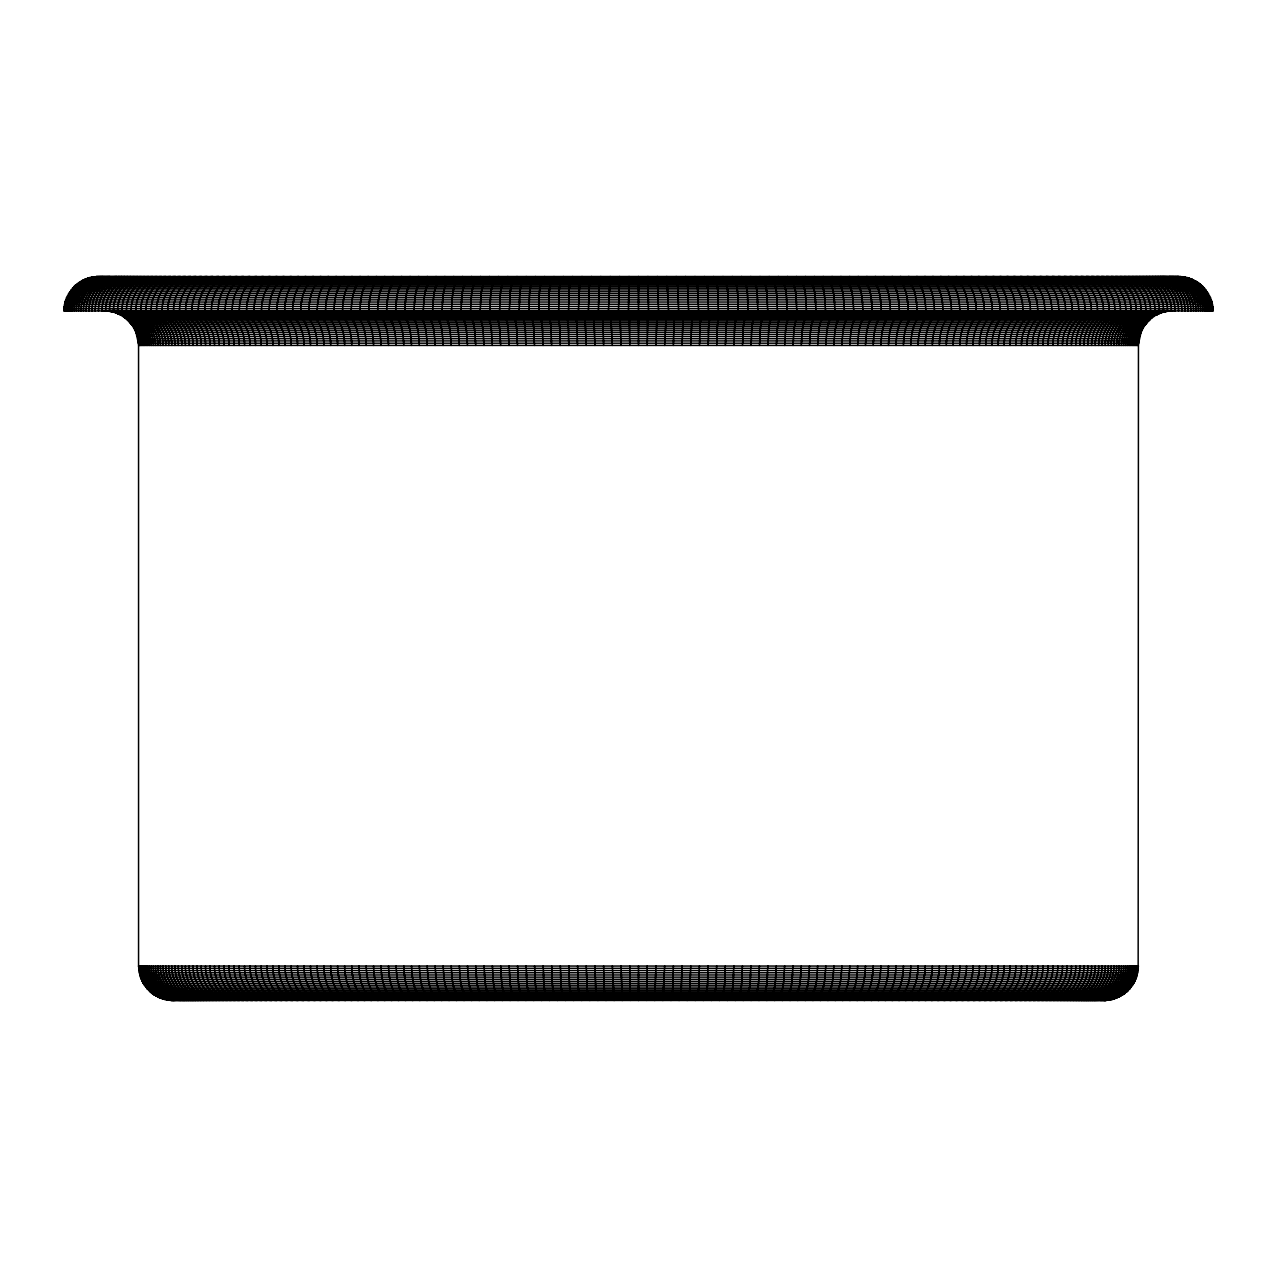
<?xml version="1.0" encoding="UTF-8"?>
<svg xmlns="http://www.w3.org/2000/svg" width="1277" height="1277" viewBox="0 0 1277 1277"><rect width="100%" height="100%" fill="white"/><g stroke="black" fill="none" stroke-linecap="round" stroke-linejoin="round"><path stroke-width="1.5" d="M618.451 310.95L619.648 276.47M628.476 310.95L629.066 276.47M647.231 345.428L647.822 310.95M647.231 966.051L646.657 1000.45M655.947 345.428L657.144 310.95M655.947 966.051L654.75 1000.529M588.41 310.95L589.304 286.575L591.427 276.47M598.418 310.95L599.121 286.575L600.813 276.47M608.427 310.95L610.23 276.47M664.663 345.428L666.466 310.95M664.663 966.051L662.859 1000.529M673.378 345.428L674.08 321.054L675.772 310.95M673.378 966.051L672.676 990.425L670.968 1000.529M682.078 345.428L682.956 321.054L685.079 310.95M682.078 966.051L681.2 990.425L679.061 1000.529M558.528 310.95C559.549 299.76 557.283 286.192 563.317 276.47M568.473 310.95C569.398 299.712 567.307 286.511 572.671 276.47M578.433 310.95L579.487 286.575L582.041 276.47M690.761 345.428L691.815 321.054L694.369 310.95M690.761 966.051L689.708 990.425L687.154 1000.529M699.429 345.428C700.371 334.191 698.28 320.99 703.627 310.95M699.429 966.051C698.487 977.288 700.578 990.489 695.231 1000.529M708.081 345.428C709.102 334.239 706.851 320.671 712.885 310.95M708.081 966.051C707.059 977.24 709.31 990.808 703.276 1000.529M528.854 310.95C530.051 299.856 527.545 285.138 535.43 276.47M538.718 310.95C539.868 299.824 537.409 285.489 544.704 276.47M548.599 310.95C549.701 299.792 547.322 285.84 553.995 276.47M716.716 345.428C717.802 334.271 715.423 320.319 722.096 310.95M716.716 966.051C715.615 977.208 717.993 991.16 711.321 1000.529M725.32 345.428C726.469 334.303 724.011 319.968 731.306 310.95M725.32 966.051C724.155 977.176 726.629 991.511 719.334 1000.529M733.892 345.428C735.089 334.335 732.583 319.617 740.468 310.95M733.892 966.051C732.695 977.144 735.201 991.862 727.315 1000.529M499.483 310.95C500.728 299.872 498.333 284.069 507.815 276.47M519.021 310.95C520.25 299.872 517.744 284.771 526.188 276.47M742.448 345.428C743.677 334.351 741.171 319.25 749.615 310.95M742.448 966.051C741.219 977.128 743.725 992.229 735.281 1000.529M750.956 345.428C752.217 334.351 749.743 318.899 758.714 310.95M750.956 966.051C749.711 977.128 752.185 992.58 743.214 1000.529M759.448 345.428C760.693 334.351 758.315 318.548 767.796 310.95C766.503 299.872 768.993 284.42 760.007 276.47M759.448 966.051C758.203 977.128 760.581 992.931 751.099 1000.529M470.495 310.95C471.692 299.792 469.728 283.031 480.567 276.47M480.104 310.95C481.333 299.824 479.194 283.366 489.602 276.47M489.777 310.95C491.022 299.856 488.74 283.717 498.7 276.47M767.892 345.428C769.137 334.335 766.854 318.196 776.815 310.95M767.892 966.051C766.647 977.144 768.93 993.283 758.969 1000.529M776.304 345.428C777.533 334.303 775.394 317.845 785.802 310.95M776.304 966.051C775.075 977.176 777.214 993.634 766.807 1000.529M784.669 345.428C785.882 334.271 783.918 317.51 794.757 310.95M784.669 966.051C783.455 977.208 785.419 993.969 774.596 1000.529M441.954 310.95C443.055 299.632 441.778 282.057 453.75 276.47M451.42 310.95C452.553 299.696 451.02 282.377 462.641 276.47M460.917 310.95C462.098 299.744 460.343 282.696 471.58 276.47M792.985 345.428C794.166 334.223 792.41 317.175 803.648 310.95M792.985 966.051C791.82 977.256 793.576 994.304 782.338 1000.529M801.27 345.428C802.403 334.175 800.871 316.856 812.491 310.95M801.27 966.051C800.12 977.304 801.653 994.623 790.048 1000.529M809.49 345.428C810.592 334.111 809.315 316.536 821.287 310.95M809.49 966.051C808.405 977.368 809.682 994.943 797.694 1000.529M413.971 310.95C414.897 299.393 414.498 281.179 427.444 276.47M423.23 310.95C424.219 299.488 423.517 281.467 436.143 276.47M432.568 310.95C433.605 299.568 432.6 281.754 444.923 276.47M817.663 345.428C818.701 334.047 817.711 316.233 830.018 310.95M817.663 966.051C816.626 977.432 817.631 995.246 805.308 1000.529M825.788 345.428C826.778 333.967 826.059 315.946 838.702 310.95M825.788 966.051C824.798 977.512 825.501 995.533 812.858 1000.529M833.849 345.428C834.775 333.872 834.376 315.658 847.321 310.95M833.849 966.051C832.907 977.607 833.306 995.821 820.377 1000.529M386.596 310.95C387.33 299.073 387.969 280.397 401.712 276.47M395.647 310.95C396.445 299.185 396.732 280.653 410.22 276.47M404.761 310.95C405.639 299.297 405.575 280.908 418.792 276.47M841.846 345.428C842.724 333.776 842.644 315.387 855.877 310.95M849.78 345.428C850.594 333.664 850.865 315.132 864.353 310.95M841.846 966.051C840.968 977.703 841.048 996.092 827.815 1000.529M857.665 345.428C858.399 333.552 859.038 314.876 872.782 310.95M849.78 966.051C848.982 977.815 848.71 996.347 835.222 1000.529M857.665 966.051C856.915 977.927 856.292 996.603 842.549 1000.529M351.175 310.95C351.654 298.579 353.793 279.487 368.415 276.47M359.906 310.95C360.449 298.706 362.205 279.695 376.619 276.47M368.718 310.95C369.34 298.834 370.697 279.918 384.904 276.47M377.609 310.95C378.295 298.962 379.285 280.158 393.268 276.47M865.471 345.428C866.157 333.441 867.147 314.637 881.13 310.95M873.213 345.428C873.819 333.313 875.192 314.397 889.399 310.95M865.471 966.051C864.784 978.038 863.795 996.842 849.812 1000.529M880.875 345.428C881.433 333.185 883.173 314.174 897.587 310.95M873.213 966.051C872.59 978.166 871.233 997.082 857.027 1000.529M888.473 345.428C888.952 333.058 891.091 313.966 905.712 310.95M880.875 966.051C880.332 978.294 878.576 997.305 864.162 1000.529M888.473 966.051C887.994 978.421 885.855 997.513 871.233 1000.529M325.523 310.95C325.827 298.164 329.147 278.913 344.295 276.47M333.983 310.95C334.335 298.307 337.256 279.088 352.26 276.47M342.539 310.95C342.954 298.451 345.476 279.28 360.29 276.47M895.991 345.428C896.406 332.93 898.944 313.759 913.757 310.95M903.43 345.428C903.797 332.786 906.718 313.567 921.707 310.95M895.991 966.051C895.576 978.549 893.038 997.72 878.225 1000.529M910.788 345.428C911.092 332.643 914.412 313.392 929.576 310.95M903.43 966.051C903.078 978.693 900.157 997.912 885.153 1000.529M910.788 966.051C910.485 978.836 907.181 998.087 892.016 1000.529M292.672 310.95C292.736 297.557 297.653 278.258 313.424 276.47M300.733 310.95C300.861 297.717 305.379 278.402 320.99 276.47M308.89 310.95C309.082 297.86 313.2 278.562 328.668 276.47M317.159 310.95C317.398 298.02 321.118 278.737 336.442 276.47M918.067 345.428C918.307 332.499 922.026 313.216 937.35 310.95M925.25 345.428C925.442 332.339 929.56 313.041 945.028 310.95M918.067 966.051C917.828 978.98 914.109 998.263 898.785 1000.529M932.354 345.428C932.481 332.196 936.999 312.881 952.626 310.95M925.25 966.051C925.075 979.14 920.956 998.438 905.473 1000.529M939.377 345.428C939.441 332.036 944.357 312.737 960.128 310.95M932.354 966.051C932.242 979.283 927.725 998.598 912.097 1000.529M939.377 966.051C939.297 979.443 934.381 998.742 918.626 1000.529M269.128 310.95C269.048 297.11 275.146 277.859 291.284 276.47M276.854 310.95C276.838 297.254 282.536 277.987 298.563 276.47M284.707 310.95C284.723 297.413 290.039 278.115 305.937 276.47M946.305 345.428C946.321 331.892 951.636 312.594 967.519 310.95M953.121 345.428C953.105 331.733 958.804 312.466 974.83 310.95M946.305 966.051C946.273 979.587 940.957 998.885 925.075 1000.529M959.857 345.428C959.777 331.589 965.875 312.338 982.029 310.95M953.121 966.051C953.153 979.746 947.454 999.013 931.428 1000.529M959.857 966.051C959.937 979.89 953.839 999.141 937.701 1000.529M239.31 310.95C239.086 296.487 246.7 277.412 263.27 276.47M246.589 310.95C246.397 296.647 253.644 277.508 270.101 276.47M261.498 310.95C261.37 296.95 267.867 277.732 284.117 276.47M966.497 345.428C966.37 331.429 972.866 312.211 989.116 310.95M973.026 345.428C972.866 331.27 979.73 312.099 996.108 310.95M979.459 345.428C979.267 331.126 986.514 311.987 1002.972 310.95M966.497 966.051C966.609 980.05 960.128 999.268 943.879 1000.529M985.796 345.428C985.557 330.966 993.171 311.891 1009.74 310.95M973.026 966.051C973.186 980.209 966.322 999.38 949.96 1000.529M979.459 966.051C979.667 980.353 972.42 999.492 955.946 1000.529M985.796 966.051C986.02 980.513 978.405 999.588 961.836 1000.529M204.799 310.95C204.432 295.737 213.834 276.981 230.834 276.47M211.455 310.95C211.088 295.881 220.155 277.061 237.075 276.47M218.223 310.95C217.904 296.041 226.604 277.141 243.444 276.47M225.135 310.95C224.832 296.184 233.18 277.221 249.941 276.47M232.159 310.95C231.887 296.328 239.884 277.317 256.549 276.47M992.021 345.428C991.75 330.807 999.731 311.796 1016.396 310.95M998.135 345.428C997.832 330.663 1006.18 311.7 1022.941 310.95C1023.276 296.791 1016.253 277.62 999.939 276.47M1004.137 345.428C1003.802 330.52 1012.517 311.62 1029.358 310.95M992.021 966.051C992.277 980.672 984.296 999.683 967.631 1000.529M1010.027 345.428C1009.676 330.36 1018.743 311.54 1035.663 310.95M998.135 966.051C998.438 980.816 990.074 999.779 973.329 1000.529M1015.822 345.428C1015.438 330.216 1024.84 311.46 1041.84 310.95M1004.137 966.051C1004.472 980.959 995.757 999.859 978.916 1000.529M1010.027 966.051C1010.394 981.119 1001.328 999.939 984.407 1000.529M1015.822 966.051C1016.189 981.263 1006.787 1000.019 989.787 1000.529M179.562 310.95C179.115 295.179 189.81 276.726 207.097 276.47M185.676 310.95C185.229 295.306 195.62 276.79 212.844 276.47M191.917 310.95C191.486 295.45 201.558 276.854 218.702 276.47M198.286 310.95C197.887 295.594 207.624 276.917 224.704 276.47M1021.488 345.428C1021.073 330.073 1030.81 311.396 1047.89 310.95M1027.027 345.428C1026.612 329.929 1036.685 311.333 1053.828 310.95M1032.454 345.428C1032.024 329.785 1042.415 311.269 1059.639 310.95M1021.488 966.051C1021.887 981.406 1012.15 1000.083 995.07 1000.529M1037.77 345.428C1037.323 329.658 1048.018 311.205 1065.305 310.95M1027.027 966.051C1027.458 981.55 1017.386 1000.146 1000.242 1000.529M1032.454 966.051C1032.901 981.694 1022.51 1000.21 1005.286 1000.529M1037.77 966.051C1038.233 981.821 1027.522 1000.274 1010.235 1000.529M145.929 310.95C145.418 294.412 157.837 276.439 175.492 276.47M151.165 310.95C150.654 294.524 162.817 276.486 180.408 276.47M156.56 310.95C156.049 294.652 167.941 276.518 185.468 276.47M162.099 310.95C161.604 294.779 173.209 276.566 190.672 276.47M167.782 310.95C167.287 294.907 178.604 276.614 196.019 276.47M173.592 310.95C173.129 295.035 184.143 276.662 201.495 276.47M1042.958 345.428C1042.495 329.514 1053.509 311.141 1070.86 310.95M1048.034 345.428C1047.555 329.386 1058.856 311.093 1076.272 310.95M1052.966 345.428C1052.487 329.258 1064.076 311.045 1081.555 310.95M1057.787 345.428C1057.292 329.131 1069.168 310.997 1086.711 310.95M1042.958 966.051C1043.437 981.965 1032.423 1000.338 1015.071 1000.529M1062.48 345.428C1061.969 329.003 1074.133 310.965 1091.723 310.95M1048.034 966.051C1048.513 982.093 1037.195 1000.386 1019.78 1000.529M1067.029 345.428C1066.518 328.891 1078.953 310.918 1096.592 310.95M1052.966 966.051C1053.461 982.221 1041.856 1000.434 1024.393 1000.529M1057.787 966.051C1058.298 982.348 1046.406 1000.482 1028.879 1000.529M1062.48 966.051C1062.991 982.476 1050.827 1000.514 1033.237 1000.529M1067.029 966.051C1067.556 982.588 1055.121 1000.561 1037.483 1000.529M117.692 310.95C117.165 293.758 131.02 276.263 148.946 276.47M122.001 310.95C121.475 293.87 135.123 276.279 153.001 276.47M126.487 310.95C125.96 293.965 139.369 276.311 157.199 276.47M131.116 310.95C130.589 294.077 143.774 276.343 161.556 276.47M135.905 310.95C135.378 294.189 148.308 276.375 166.058 276.47M140.837 310.95C140.326 294.301 153.001 276.407 170.703 276.47M1071.467 345.428C1070.94 328.78 1083.63 310.886 1101.333 310.95M1075.761 345.428C1075.234 328.668 1088.18 310.854 1105.914 310.95M1079.927 345.428C1079.4 328.556 1092.585 310.822 1110.367 310.95M1083.95 345.428C1083.423 328.444 1096.847 310.79 1114.677 310.95M1087.844 345.428C1087.318 328.349 1100.966 310.758 1118.844 310.95M1071.467 966.051C1071.978 982.699 1059.303 1000.593 1041.601 1000.529M1091.612 345.428C1091.085 328.237 1104.924 310.742 1122.85 310.95M1075.761 966.051C1076.288 982.811 1063.342 1000.625 1045.608 1000.529M1079.927 966.051C1080.454 982.923 1067.269 1000.657 1049.486 1000.529M1083.95 966.051C1084.476 983.035 1071.068 1000.689 1053.238 1000.529M1087.844 966.051C1088.371 983.13 1074.739 1000.721 1056.861 1000.529M1091.612 966.051C1092.138 983.242 1078.283 1000.737 1060.357 1000.529M88.959 310.95C88.464 293.103 103.74 276.119 121.938 276.47M91.976 310.95C91.465 293.167 106.598 276.119 124.763 276.47M95.152 310.95C94.642 293.247 109.63 276.135 127.764 276.47M98.505 310.95C97.994 293.327 112.807 276.151 130.908 276.47M102.016 310.95C101.506 293.407 116.143 276.167 134.213 276.47M105.688 310.95C105.177 293.487 119.623 276.199 137.661 276.47M109.535 310.95C109.008 293.582 123.278 276.215 141.268 276.47M113.525 310.95C112.999 293.662 127.061 276.231 145.035 276.47M1095.219 345.428C1094.692 328.141 1108.755 310.71 1126.729 310.95M1098.699 345.428C1098.172 328.061 1112.443 310.694 1130.448 310.95M1102.035 345.428C1101.524 327.966 1115.97 310.678 1134.008 310.95M1105.244 345.428C1104.717 327.886 1119.354 310.646 1137.424 310.95M1108.292 345.428C1107.782 327.806 1122.595 310.63 1140.696 310.95M1111.213 345.428C1110.703 327.726 1125.676 310.614 1143.809 310.95M1113.975 345.428C1113.464 327.646 1128.597 310.598 1146.762 310.95M1095.219 966.051C1095.746 983.338 1081.683 1000.769 1063.725 1000.529M1116.593 345.428C1116.098 327.582 1131.374 310.598 1149.571 310.95M1098.699 966.051C1099.226 983.418 1084.971 1000.785 1066.965 1000.529M1102.035 966.051C1102.562 983.513 1088.116 1000.801 1070.078 1000.529M1105.244 966.051C1105.754 983.593 1091.117 1000.833 1073.047 1000.529M1108.292 966.051C1108.803 983.673 1094.006 1000.849 1075.888 1000.529M1111.213 966.051C1111.724 983.753 1096.735 1000.865 1078.602 1000.529M1113.975 966.051C1114.486 983.833 1099.353 1000.881 1081.188 1000.529M1116.593 966.051C1117.104 983.897 1101.828 1000.881 1083.63 1000.529M64.201 310.95L65.366 302.026L68.814 293.71M64.632 310.95C64.584 300.398 69.708 289.991 78.105 283.59M65.255 310.95C65.175 299.632 71.097 288.522 80.531 282.281M66.037 310.95C65.941 297.238 74.848 283.239 88.161 279.088M66.995 310.95C66.883 298.116 74.561 285.633 86.118 280.03M68.128 310.95C67.904 295.817 78.791 281.387 93.492 277.652M69.437 310.95C68.91 291.779 86.501 275.018 105.736 276.758M70.921 310.95C70.778 297.397 79.366 284.228 91.944 279.088M72.581 310.95C72.342 295.881 83.085 281.419 97.754 277.652M74.401 310.95C74.13 295.131 86.006 280.046 101.649 277.141M76.412 310.95C76.125 295.163 87.937 280.062 103.549 277.141M78.583 310.95C78.28 294.636 91.146 278.274 107.843 277.141M80.914 310.95C80.69 295.993 91.146 281.483 105.72 277.652M83.436 310.95C83.085 294.524 95.871 278.737 112.392 276.758M86.118 310.95C85.767 294.572 98.441 278.769 114.93 276.758M1119.083 345.428C1118.572 327.519 1134.008 310.582 1152.221 310.95M1121.414 345.428C1121.398 336.458 1124.909 327.503 1131.167 321.054C1141.558 309.449 1158.718 309.992 1172.845 310.95L1161.894 311.237M1123.6 345.428C1123.185 328.173 1137.424 311.875 1154.871 311.029M1125.628 345.428C1125.053 326.082 1143.123 308.715 1162.581 311.029M1127.527 345.428C1127.224 329.195 1139.978 313.041 1156.499 311.62M1129.267 345.428C1128.852 328.013 1143.314 311.716 1161.064 311.62M1130.847 345.428C1130.736 332.643 1138.286 320.144 1149.795 314.509M1132.284 345.428C1131.805 328.7 1144.942 313.759 1161.847 312.785L115.153 312.785L117.979 313.567M1133.577 345.428C1133.114 330.727 1143.218 317.526 1157.68 314.509L119.32 314.509L117.276 313.567L1159.724 313.567L1156.962 314.509M1134.726 345.428L1137.328 332.228L1144.751 321.054M1135.7 345.428C1135.907 336.442 1139.084 326.465 1146.602 321.054M1136.546 345.428L1138.366 334.351L1144.336 324.438M1137.232 345.428L1139.052 334.351L1143.027 326.274M1137.759 345.428L1138.94 336.505L1142.755 328.189M1138.142 345.428L1141.063 332.228L135.937 332.228L138.858 345.428M1138.366 345.428L1138.733 340.927L138.267 340.927L138.634 345.428M1119.083 966.051C1119.498 983.194 1105.483 999.588 1088.1 1000.45M1121.414 966.051C1121.829 983.242 1107.702 999.604 1090.287 1000.45M1123.6 966.051C1124.015 983.306 1109.761 999.604 1092.33 1000.45M1125.628 966.051C1125.979 982.572 1112.985 998.279 1096.416 1000.242M1127.527 966.051C1127.862 982.604 1114.773 998.295 1098.188 1000.242M1129.267 966.051C1129.538 981.869 1117.662 996.954 1102.019 999.859M1130.847 966.051C1131.087 981.119 1120.344 995.581 1105.674 999.348M1132.284 966.051C1132.523 981.151 1121.717 995.597 1107.047 999.348M1133.577 966.051C1133.992 984.072 1118.173 1000.96 1099.832 1000.242M1134.726 966.051C1134.95 981.183 1124.047 995.613 1109.346 999.348M1135.7 966.051C1135.86 979.651 1127.16 992.804 1114.534 997.912M1136.546 966.051C1136.658 978.884 1128.948 991.383 1117.391 996.97M1137.232 966.051C1137.296 977.368 1131.374 988.478 1121.94 994.719M1137.759 966.051C1137.807 976.602 1132.683 987.009 1124.287 993.41M1138.142 966.051L1136.961 974.974L1133.529 983.29M1137.2 974.974L1138.366 966.051M138.634 966.051L138.922 970.552L1138.158 970.552L1138.446 345.428L138.554 345.428L138.554 966.051L139.8 974.974M64.6 304.229L63.93 308.699L1213.07 308.699L1212.4 304.229M64.233 306.448L63.85 310.95L1213.15 310.95L1212.767 306.448M1138.43 340.927L1139.962 334.351L1143.059 328.189L133.941 328.189L137.038 334.351L138.57 340.927M66.564 297.749L64.52 304.229L1212.48 304.229L1210.436 297.749M65.766 299.872L65.111 302.026L1211.969 302.026L1211.234 299.872M1134.822 981.295L1137.264 974.974L139.736 974.974L142.178 981.295M75.934 285.026L66.468 297.749L1210.532 297.749L1201.066 285.026M1140.76 332.228L1141.702 330.184M88.592 278.306L75.598 285.026L68.463 293.71L1208.537 293.71L1202.966 286.575L1195.575 281.084M1142.372 328.189L1145.261 324.438M1142.995 328.189L1144.256 326.274L132.744 326.274L134.005 328.189M1129.81 988.781L1134.886 981.295L142.114 981.295L147.19 988.781M1143.569 326.274L1150.194 319.505L126.806 319.505L125.066 318.069L1151.934 318.069L1149.875 319.505M1144.176 326.274L1147.001 322.698L129.999 322.698L128.45 321.054L1148.55 321.054M1143.633 324.438L1150.114 319.505M1129.586 988.781L1133.753 983.29L143.168 983.29L147.414 988.781M1128.054 990.425L1129.89 988.781L147.11 988.781L148.946 990.425M1145.756 321.054L1153.769 316.76L123.231 316.76L125.369 318.069M1147.305 321.054L1149.492 319.505M1126.41 991.974L1128.277 990.425L148.659 990.425L150.59 991.974M1124.654 993.41L1128.341 990.425M1145.214 319.505L1146.938 318.069M1148.103 318.069L1149.923 316.76M85.894 279.088L77.338 283.59L1199.662 283.59M1126.697 991.974L150.303 991.974L152.043 993.41L1124.957 993.41L1112.443 998.694M1118.556 996.97L1124.957 993.41M1147.432 316.76L1157.936 312.785M1150.944 316.76L1157.361 314.509M83.165 280.03L81.089 281.084L1195.91 281.084L1175.638 276.55M1116.497 997.912L1121.206 995.916L155.794 995.916L158.444 996.97M1151.279 314.509L1164.911 311.62M85.479 279.088L83.085 280.03L1193.915 280.03L1188.999 278.306M1150.162 313.567L1154.344 312.131M87.235 279.088L90.268 278.306M1156.882 313.567L1159.851 312.785M88.001 278.306L85.128 279.088L1191.872 279.088M92.614 278.306L102.751 276.55M89.342 278.306L92.407 277.652M1158.973 312.785L1164.001 312.131L112.999 312.131L117.149 312.785M1112.235 999.348L1115.044 998.694L161.956 998.694L164.765 999.348M1156.02 312.131L1158.175 311.62M95.679 277.141L87.251 278.306L1189.749 278.306L1186.253 277.652M1107.175 999.859L1117.167 997.912L159.833 997.912L157.789 996.97L1119.211 996.97M1108.899 999.859L1111.74 999.348M92.359 277.141L89.406 277.652L1187.594 277.652L1182.406 277.141M1163.283 312.131L1166.204 311.62L110.796 311.62L120.246 312.785M1110.048 999.859L1112.89 999.348L164.11 999.348L168.101 999.859M105.624 277.141L119.256 276.47M1154.663 311.62L1160.378 311.237M94.594 277.141L97.882 276.758M1159.708 311.62L1165.518 311.237M1102.674 1000.242L1108.101 999.859M95.903 276.758L91.609 277.141L1185.391 277.141L1182.422 276.758M1164.193 311.62L1168.423 311.237L108.577 311.237L111.53 311.62M1106.68 1000.242L1110.687 999.859L166.313 999.859L169.171 1000.242M516.993 276.47C508.007 284.42 510.481 299.872 509.236 310.95C518.685 318.58 516.307 334.335 517.552 345.428M102.112 276.758L109.982 276.55M1094.229 1000.45L1101.333 1000.242M101.362 276.55L93.828 276.758L1183.172 276.758L1176.883 276.55M1100.455 1000.45L1108.468 1000.242L168.532 1000.242L174.263 1000.45M277.061 276.47C260.7 277.62 253.82 296.791 253.979 310.95C270.772 311.636 279.168 330.647 278.865 345.428M116.734 276.47L96.158 276.55L1178.671 276.47M1085.929 1000.529L1106.153 1000.45L1103.966 1000.529M79.174 282.281L1197.826 282.281M1203.046 286.575L73.954 286.575L75.678 285.026L1201.402 285.026L1197.491 282.281M72.406 288.219L1204.594 288.219M70.969 289.959L1206.031 289.959M69.66 291.795L1207.34 291.795M67.41 295.705L1209.59 295.705M65.686 299.872L1211.314 299.872M64.137 306.448L1212.863 306.448M1155.685 315.563L121.315 315.563L129.615 319.505M133.431 326.274L130.078 322.698L131.435 324.438L1145.565 324.438M134.995 330.184L1142.005 330.184M136.719 334.351L1140.281 334.351M137.373 336.505L1139.627 336.505M137.884 338.708L1139.116 338.708M138.475 343.178L1138.525 343.178M138.554 966.051L1138.446 966.051M138.634 968.301L1138.366 968.301M139.225 972.771L1137.775 972.771M140.39 977.128L1136.61 977.128M141.172 979.251L1135.828 979.251M144.365 985.206L1132.635 985.206M145.674 987.041L1131.326 987.041M154.166 994.719L152.123 993.41L153.879 994.719L1123.121 994.719M1106.217 1000.45L170.783 1000.45L193.37 1000.529M1160.266 276.47L1180.922 276.55M104.076 310.95C118.234 310.008 135.41 309.417 145.833 321.054C152.091 327.503 155.602 336.458 155.586 345.428M1135.732 276.47C1153.722 276.215 1167.992 293.582 1167.465 310.95M1139.339 276.47C1157.377 276.199 1171.823 293.487 1171.312 310.95M1142.787 276.47C1160.857 276.167 1175.494 293.407 1174.984 310.95M1146.092 276.47C1164.193 276.151 1179.006 293.327 1178.495 310.95M1149.236 276.47C1167.37 276.135 1182.358 293.247 1181.848 310.95M1152.237 276.47C1170.402 276.119 1185.535 293.167 1185.024 310.95M1155.062 276.47C1173.26 276.119 1188.536 293.103 1188.041 310.95M1157.744 276.47C1175.957 276.103 1191.393 293.04 1190.882 310.95M124.779 310.95C142.992 310.582 158.428 327.519 157.917 345.428M127.429 310.95C145.626 310.598 160.902 327.582 160.407 345.428M130.238 310.95C148.403 310.598 163.536 327.646 163.025 345.428M133.191 310.95C151.325 310.614 166.297 327.726 165.787 345.428M136.304 310.95C154.405 310.63 169.218 327.806 168.708 345.428M139.576 310.95C157.646 310.646 172.283 327.886 171.756 345.428M142.992 310.95C161.03 310.678 175.476 327.966 174.965 345.428M146.552 310.95C164.557 310.694 178.828 328.061 178.301 345.428M195.812 1000.529C177.647 1000.881 162.514 983.833 163.025 966.051M198.398 1000.529C180.265 1000.865 165.276 983.753 165.787 966.051M201.112 1000.529C182.994 1000.849 168.197 983.673 168.708 966.051M203.953 1000.529C185.883 1000.833 171.246 983.593 171.756 966.051M206.922 1000.529C188.884 1000.801 174.438 983.513 174.965 966.051M210.035 1000.529C192.029 1000.785 177.774 983.418 178.301 966.051M1115.444 276.47C1133.226 276.343 1146.411 294.077 1145.884 310.95M1119.801 276.47C1137.631 276.311 1151.04 293.965 1150.513 310.95M1123.999 276.47C1141.877 276.279 1155.525 293.87 1154.999 310.95M1128.054 276.47C1145.98 276.263 1159.835 293.758 1159.308 310.95M1131.965 276.47C1149.938 276.231 1164.001 293.662 1163.475 310.95M150.271 310.95C168.245 310.71 182.308 328.141 181.781 345.428M154.15 310.95C172.076 310.742 185.915 328.237 185.388 345.428M158.156 310.95C176.034 310.758 189.682 328.349 189.156 345.428M162.323 310.95C180.153 310.79 193.577 328.444 193.05 345.428M166.633 310.95C184.415 310.822 197.6 328.556 197.073 345.428M213.275 1000.529C195.317 1000.769 181.254 983.338 181.781 966.051M216.643 1000.529C198.717 1000.737 184.862 983.242 185.388 966.051M220.139 1000.529C202.261 1000.721 188.629 983.13 189.156 966.051M223.762 1000.529C205.932 1000.689 192.524 983.035 193.05 966.051M227.514 1000.529C209.731 1000.657 196.546 982.923 197.073 966.051M1096.592 276.47C1114.182 276.486 1126.346 294.524 1125.835 310.95M1101.508 276.47C1119.163 276.439 1131.582 294.412 1131.071 310.95M1106.297 276.47C1123.999 276.407 1136.674 294.301 1136.163 310.95M1110.942 276.47C1128.692 276.375 1141.622 294.189 1141.095 310.95M171.086 310.95C188.82 310.854 201.766 328.668 201.239 345.428M175.667 310.95C193.37 310.886 206.06 328.78 205.533 345.428M180.408 310.95C198.047 310.918 210.482 328.891 209.971 345.428M185.277 310.95C202.867 310.965 215.031 329.003 214.52 345.428M231.392 1000.529C213.658 1000.625 200.712 982.811 201.239 966.051M235.399 1000.529C217.697 1000.593 205.022 982.699 205.533 966.051M239.517 1000.529C221.879 1000.561 209.444 982.588 209.971 966.051M243.763 1000.529C226.173 1000.514 214.009 982.476 214.52 966.051M1075.505 276.47C1092.857 276.662 1103.871 295.035 1103.408 310.95M1080.981 276.47C1098.396 276.614 1109.713 294.907 1109.218 310.95M1086.328 276.47C1103.791 276.566 1115.396 294.779 1114.901 310.95M1091.532 276.47C1109.059 276.518 1120.951 294.652 1120.44 310.95M190.289 310.95C207.832 310.997 219.708 329.131 219.213 345.428M195.445 310.95C212.924 311.045 224.513 329.258 224.034 345.428M200.728 310.95C218.144 311.093 229.445 329.386 228.966 345.428M206.14 310.95C223.491 311.141 234.505 329.514 234.042 345.428M248.121 1000.529C230.594 1000.482 218.702 982.348 219.213 966.051M252.607 1000.529C235.144 1000.434 223.539 982.221 224.034 966.051M257.22 1000.529C239.805 1000.386 228.487 982.093 228.966 966.051M261.929 1000.529C244.577 1000.338 233.563 981.965 234.042 966.051M1058.298 276.47C1075.442 276.854 1085.514 295.45 1085.083 310.95M1064.156 276.47C1081.38 276.79 1091.771 295.306 1091.324 310.95M1069.903 276.47C1087.19 276.726 1097.885 295.179 1097.438 310.95M211.695 310.95C228.982 311.205 239.677 329.658 239.23 345.428M217.361 310.95C234.585 311.269 244.976 329.785 244.545 345.428M223.172 310.95C240.315 311.333 250.388 329.929 249.973 345.428M266.765 1000.529C249.478 1000.274 238.767 981.821 239.23 966.051M271.714 1000.529C254.49 1000.21 244.099 981.694 244.545 966.051M276.758 1000.529C259.614 1000.146 249.542 981.55 249.973 966.051M1046.166 276.47C1063.166 276.981 1072.568 295.737 1072.201 310.95M1052.296 276.47C1069.376 276.917 1079.113 295.594 1078.714 310.95M229.11 310.95C246.19 311.396 255.927 330.073 255.512 345.428M235.16 310.95C252.16 311.46 261.562 330.216 261.178 345.428M281.93 1000.529C264.85 1000.083 255.113 981.406 255.512 966.051M287.213 1000.529C270.213 1000.019 260.811 981.263 261.178 966.051M1027.059 276.47C1043.82 277.221 1052.168 296.184 1051.865 310.95M1033.556 276.47C1050.396 277.141 1059.096 296.041 1058.777 310.95M1039.925 276.47C1056.845 277.061 1065.912 295.881 1065.545 310.95M241.337 310.95C258.257 311.54 267.324 330.36 266.973 345.428M247.642 310.95C264.483 311.62 273.198 330.52 272.863 345.428M292.593 1000.529C275.672 999.939 266.606 981.119 266.973 966.051M298.084 1000.529C281.243 999.859 272.528 980.959 272.863 966.051M303.671 1000.529C286.926 999.779 278.562 980.816 278.865 966.051M1013.73 276.47C1030.3 277.412 1037.914 296.487 1037.69 310.95M1020.451 276.47C1037.116 277.317 1045.113 296.328 1044.841 310.95M260.604 310.95C277.269 311.796 285.25 330.807 284.979 345.428M267.26 310.95C283.829 311.891 291.443 330.966 291.204 345.428M309.369 1000.529C292.704 999.683 284.723 980.672 284.979 966.051M315.164 1000.529C298.595 999.588 290.98 980.513 291.204 966.051M1006.899 276.47C1023.356 277.508 1030.603 296.647 1030.411 310.95M274.028 310.95C290.486 311.987 297.733 331.126 297.541 345.428M280.892 310.95C297.27 312.099 304.134 331.27 303.974 345.428M321.054 1000.529C304.58 999.492 297.333 980.353 297.541 966.051M327.04 1000.529C310.678 999.38 303.814 980.209 303.974 966.051M992.883 276.47C1009.133 277.732 1015.63 296.95 1015.502 310.95M287.884 310.95C304.134 312.211 310.63 331.429 310.503 345.428M333.121 1000.529C316.872 999.268 310.391 980.05 310.503 966.051M978.437 276.47C994.464 277.987 1000.162 297.254 1000.146 310.95M985.716 276.47C1001.854 277.859 1007.952 297.11 1007.872 310.95M294.971 310.95C311.125 312.338 317.223 331.589 317.143 345.428M302.17 310.95C318.196 312.466 323.895 331.733 323.879 345.428M339.299 1000.529C323.161 999.141 317.063 979.89 317.143 966.051M345.572 1000.529C329.546 999.013 323.847 979.746 323.879 966.051M971.063 276.47C986.961 278.115 992.277 297.413 992.293 310.95M309.481 310.95C325.364 312.594 330.679 331.892 330.695 345.428M351.925 1000.529C336.043 998.885 330.727 979.587 330.695 966.051M963.576 276.47C979.347 278.258 984.264 297.557 984.328 310.95M316.872 310.95C332.643 312.737 337.559 332.036 337.623 345.428M358.374 1000.529C342.619 998.742 337.703 979.443 337.623 966.051M948.332 276.47C963.8 278.562 967.918 297.86 968.11 310.95M956.01 276.47C971.621 278.402 976.139 297.717 976.266 310.95M324.374 310.95C340.001 312.881 344.519 332.196 344.646 345.428M331.972 310.95C347.44 313.041 351.558 332.339 351.75 345.428M364.903 1000.529C349.275 998.598 344.758 979.283 344.646 966.051M371.527 1000.529C356.044 998.438 351.925 979.14 351.75 966.051M940.558 276.47C955.882 278.737 959.602 298.02 959.841 310.95M339.65 310.95C354.974 313.216 358.693 332.499 358.933 345.428M378.215 1000.529C362.891 998.263 359.172 978.98 358.933 966.051M932.705 276.47C947.853 278.913 951.173 298.164 951.477 310.95M347.424 310.95C362.588 313.392 365.908 332.643 366.212 345.428M384.984 1000.529C369.819 998.087 366.515 978.836 366.212 966.051M924.74 276.47C939.744 279.088 942.665 298.307 943.017 310.95M355.293 310.95C370.282 313.567 373.203 332.786 373.57 345.428M391.847 1000.529C376.843 997.912 373.922 978.693 373.57 966.051M916.71 276.47C931.524 279.28 934.046 298.451 934.461 310.95M363.243 310.95C378.056 313.759 380.594 332.93 381.009 345.428M398.775 1000.529C383.962 997.72 381.424 978.549 381.009 966.051M908.586 276.47C923.207 279.487 925.346 298.579 925.825 310.95M371.288 310.95C385.909 313.966 388.048 333.058 388.527 345.428M405.767 1000.529C391.145 997.513 389.006 978.421 388.527 966.051M900.381 276.47C914.795 279.695 916.551 298.706 917.094 310.95M379.413 310.95C393.827 314.174 395.567 333.185 396.125 345.428M412.838 1000.529C398.424 997.305 396.668 978.294 396.125 966.051M892.096 276.47C906.303 279.918 907.66 298.834 908.282 310.95M387.601 310.95C401.808 314.397 403.181 333.313 403.787 345.428M419.973 1000.529C405.767 997.082 404.41 978.166 403.787 966.051M883.732 276.47C897.715 280.158 898.705 298.962 899.391 310.95M395.87 310.95C409.853 314.637 410.843 333.441 411.529 345.428M427.188 1000.529C413.205 996.842 412.216 978.038 411.529 966.051M875.288 276.47C889.031 280.397 889.67 299.073 890.404 310.95M404.218 310.95C417.962 314.876 418.601 333.552 419.335 345.428M434.451 1000.529C420.708 996.603 420.085 977.927 419.335 966.051M866.78 276.47C880.268 280.653 880.555 299.185 881.353 310.95M412.647 310.95C426.135 315.132 426.406 333.664 427.22 345.428M441.778 1000.529C428.29 996.347 428.018 977.815 427.22 966.051M858.208 276.47C871.425 280.908 871.361 299.297 872.239 310.95M421.123 310.95C434.356 315.387 434.276 333.776 435.154 345.428M449.185 1000.529C435.952 996.092 436.032 977.703 435.154 966.051M849.556 276.47C862.502 281.179 862.103 299.393 863.029 310.95M429.679 310.95C442.624 315.658 442.225 333.872 443.151 345.428M456.623 1000.529C443.694 995.821 444.093 977.607 443.151 966.051M840.857 276.47C853.483 281.467 852.781 299.488 853.77 310.95M438.298 310.95C450.941 315.946 450.222 333.967 451.212 345.428M464.142 1000.529C451.499 995.533 452.202 977.512 451.212 966.051M832.077 276.47C844.4 281.754 843.395 299.568 844.432 310.95M446.982 310.95C459.289 316.233 458.299 334.047 459.337 345.428M471.692 1000.529C459.369 995.246 460.374 977.432 459.337 966.051M823.25 276.47C835.222 282.057 833.945 299.632 835.046 310.95M455.713 310.95C467.685 316.536 466.408 334.111 467.51 345.428M479.306 1000.529C467.318 994.943 468.595 977.368 467.51 966.051M106.326 311.029L112.52 311.237M1169.078 276.55L1176.468 276.758M814.359 276.47C825.98 282.377 824.447 299.696 825.581 310.95M464.509 310.95C476.129 316.856 474.597 334.175 475.73 345.428M111.514 311.029L120.15 311.237M486.952 1000.529C475.347 994.623 476.88 977.304 475.73 966.051M180.999 1000.45L167.463 999.859M1162.437 276.55L1169.205 276.758M119.974 311.029C138.267 310.519 153.879 327.439 153.4 345.428M122.129 311.029L124.316 311.237M184.67 1000.45C166.473 1000.849 150.894 983.992 151.372 966.051M186.713 1000.45C169.298 999.604 155.171 983.242 155.586 966.051M188.9 1000.45C171.517 999.588 157.502 983.194 157.917 966.051M191.215 1000.45C173.864 999.572 159.976 983.13 160.407 966.051M805.42 276.47C816.657 282.696 814.902 299.744 816.083 310.95M473.352 310.95C484.59 317.175 482.834 334.223 484.015 345.428M494.662 1000.529C483.424 994.304 485.18 977.256 484.015 966.051M796.433 276.47C807.272 283.031 805.308 299.792 806.505 310.95M482.243 310.95C493.082 317.51 491.118 334.271 492.331 345.428M502.404 1000.529C491.581 993.969 493.545 977.208 492.331 966.051M787.398 276.47C797.806 283.366 795.667 299.824 796.896 310.95M491.198 310.95C501.606 317.845 499.467 334.303 500.696 345.428M510.193 1000.529C499.786 993.634 501.925 977.176 500.696 966.051M778.3 276.47C788.26 283.717 785.978 299.856 787.223 310.95M500.185 310.95C510.146 318.196 507.863 334.335 509.108 345.428M518.031 1000.529C508.07 993.283 510.353 977.144 509.108 966.051M769.185 276.47C778.667 284.069 776.272 299.872 777.517 310.95M525.901 1000.529C516.419 992.931 518.797 977.128 517.552 966.051M518.286 310.95C527.257 318.899 524.783 334.351 526.044 345.428M533.786 1000.529C524.815 992.58 527.289 977.128 526.044 966.051M750.812 276.47C759.256 284.771 756.75 299.872 757.979 310.95M527.385 310.95C535.829 319.25 533.323 334.351 534.552 345.428M541.719 1000.529C533.275 992.229 535.781 977.128 534.552 966.051M1179.118 276.758L1184.066 277.141M109.87 311.237L115.936 311.62M1171.264 276.758C1189.972 275.321 1206.542 292.561 1206.079 310.95M115.106 311.237L126.471 312.131M178.812 1000.242C162.227 998.295 149.138 982.604 149.473 966.051M177.168 1000.242C157.63 1002.158 139.209 985.764 139.768 966.051M1166.986 276.758L1175.59 277.652M182.499 1000.242C165.962 998.279 153.064 982.524 153.4 966.051M1164.608 276.758C1181.129 278.737 1193.915 294.524 1193.564 310.95M741.57 276.47C749.455 285.138 746.949 299.856 748.146 310.95M536.532 310.95C544.417 319.617 541.911 334.335 543.108 345.428M549.685 1000.529C541.799 991.862 544.305 977.144 543.108 966.051M732.296 276.47C739.591 285.489 737.132 299.824 738.282 310.95M545.694 310.95C552.989 319.968 550.531 334.303 551.68 345.428M557.666 1000.529C550.371 991.511 552.845 977.176 551.68 966.051M723.005 276.47C729.678 285.84 727.299 299.792 728.401 310.95M554.904 310.95C561.577 320.319 559.198 334.271 560.284 345.428M565.679 1000.529C559.007 991.16 561.385 977.208 560.284 966.051M166.712 999.348L168.899 999.859M713.683 276.47C719.717 286.192 717.451 299.76 718.472 310.95M564.115 310.95C570.149 320.671 567.898 334.239 568.919 345.428M114.738 311.62L123.103 312.785M573.724 1000.529C567.69 990.808 569.941 977.24 568.919 966.051M1175.351 277.141C1191.872 278.625 1204.706 294.668 1204.419 310.95M118.825 311.62C136.08 312.354 149.872 328.412 149.473 345.428M174.981 999.859C159.338 996.954 147.462 981.869 147.733 966.051M173.48 999.859C157.103 997.912 144.413 982.348 144.716 966.051M1169.157 277.141C1184.737 280.094 1196.357 295.242 1196.086 310.95M704.329 276.47C709.693 286.511 707.602 299.712 708.527 310.95M573.373 310.95C578.72 320.99 576.629 334.191 577.571 345.428M581.769 1000.529C576.422 990.489 578.513 977.288 577.571 966.051M1185.503 277.652L1187.658 278.306M165.914 999.348L161.014 997.912M1182.247 277.652C1196.932 281.403 1207.787 295.833 1207.563 310.95M168.724 999.348C152.474 997.481 140.183 982.109 140.454 966.051M167.814 998.694L169.953 999.348M1177.506 277.652C1192.143 281.435 1202.822 295.897 1202.599 310.95M1173.515 277.652C1189.302 279.599 1200.811 295.498 1200.588 310.95M124.476 312.131C140.199 314.158 151.58 330.041 151.372 345.428M694.959 276.47L697.513 286.575L698.567 310.95M582.631 310.95L585.185 321.054L586.239 345.428M589.846 1000.529L587.292 990.425L586.239 966.051M685.573 276.47L687.696 286.575L688.59 310.95M591.921 310.95L594.044 321.054L594.922 345.428M597.939 1000.529L595.8 990.425L594.922 966.051M159.833 997.912L162.61 998.694M116.43 312.785L122.161 314.509M1185.647 278.306C1199.311 282.792 1209.048 296.583 1208.872 310.95M119.064 312.785L127.684 315.563M121.602 312.785C136.847 315.483 148.116 329.977 147.733 345.428M1175.622 278.306C1189.19 282.855 1198.608 296.727 1198.417 310.95M126.599 312.785L128.658 313.567M1191.521 279.088L1193.58 280.03M1189.765 279.088L1191.808 280.03M117.58 313.567L124.14 315.563M158.077 996.97L160.503 997.912M1188.839 279.088C1202.152 283.334 1211.059 297.19 1210.963 310.95M121.155 313.567C135.458 316.696 144.828 331.238 144.716 345.428M164.494 997.912C151.899 992.788 143.263 979.619 143.423 966.051M167.111 997.912C154.549 992.772 146.009 979.587 146.153 966.051M676.187 276.47L677.879 286.575L678.582 310.95M601.228 310.95L602.92 321.054L603.622 345.428M606.032 1000.529L604.324 990.425L603.622 966.051M1192.574 280.03C1204.147 285.617 1211.873 298.1 1211.745 310.95M119.32 314.509C133.654 316.888 142.306 331.749 142.274 345.428M161.365 996.97C149.824 991.367 142.162 978.868 142.274 966.051M128.865 314.509L132.696 316.76M1195.144 281.084C1205.648 287.054 1212.448 298.866 1212.368 310.95M156.448 995.916C145.945 989.946 139.145 978.134 139.241 966.051M153.879 994.719L156.081 995.916M1192.862 281.084C1203.349 287.07 1210.085 298.882 1210.005 310.95M158.444 995.916C147.956 989.93 141.204 978.118 141.3 966.051M666.77 276.47L668.573 310.95M610.534 310.95L612.337 345.428M125.162 315.563L127.077 316.76M614.141 1000.529L612.337 966.051M128.243 316.76C137.645 323.033 143.487 334.143 143.423 345.428M125.146 318.069L128.051 319.505M150.367 991.974L152.346 993.41M132.872 318.069C141.188 324.518 146.201 334.909 146.153 345.428M657.352 276.47L658.549 310.95M619.856 310.95L621.053 345.428M127.508 319.505C136.144 324.981 140.422 335.436 140.454 345.428M126.806 319.505L132.122 324.438M622.25 1000.529L621.053 966.051M128.754 319.505C137.182 324.965 141.14 335.675 141.3 345.428M130.398 321.054L131.93 322.698M132.664 324.438L137.948 334.351L139.768 345.428M131.435 324.438L132.824 326.274M133.047 326.274L134.628 328.189M1208.186 293.71L1211.634 302.026L1212.799 310.95M134.245 328.189L138.06 336.505L139.241 345.428M143.471 983.29L140.039 974.974L138.858 966.051M647.934 276.47L648.524 310.95M629.178 310.95L629.769 345.428M630.343 1000.45L629.769 966.051M135.298 330.184L136.24 332.228M638.5 276.47L638.5 345.428M638.5 966.051L638.5 1000.529"/></g></svg>
